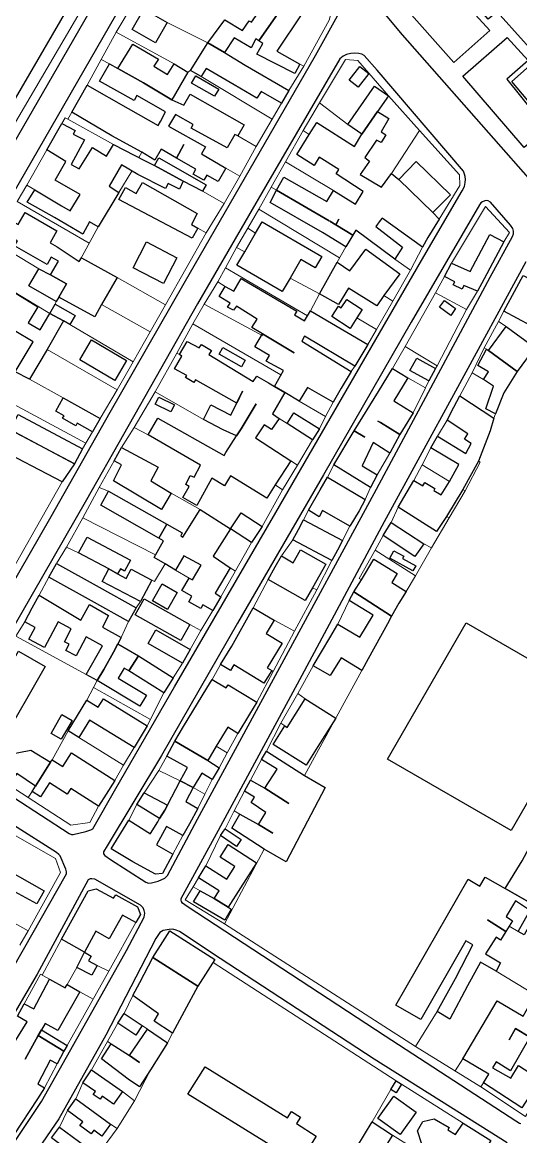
# Model space of a CAD drawing. Header units: metres. Extents: x -1319 to 2200, y -1209 to 1268.
# Drawn here: x -383 to -230.5, y 431.6 to 772.7 of the extents above; entities that cross this region are included whole.
import ezdxf

# ---------------------------------------------------------------- set-up
doc = ezdxf.new("R2010")
doc.units = ezdxf.units.M
for name, color, linetype, lineweight, true_color in [('CLADIRI_CONTUR', 7, 'Continuous', 25, 0x4b5962), ('PARCELE_CONTUR', 7, 'Continuous', 13, 0xb58c63), ('PAVAJ', 7, 'Continuous', 25, 0xd1d6d2), ('STRAZI', 7, 'Continuous', 25, 0xc4cccb)]:
    doc.layers.add(name, color=color, linetype=linetype, lineweight=lineweight, true_color=true_color)

msp = doc.modelspace()

# ---------------------------------------------------------------- linework, layer by layer
at = {"layer": 'CLADIRI_CONTUR'}
for points in [[(-250.88, 785.72), (-257.86, 794.26), (-262.67, 790.32), (-269.51, 798.69), (-256.31, 809.48), (-242.49, 792.58), (-242.49, 792.58), (-237.4, 786.81), (-234.99, 788.84), (-221.7, 774.13), (-210.48, 761.02), (-226.67, 746.85), (-233.2, 754.56), (-225.1, 761.78), (-229.59, 766.94), (-237.7, 775.89), (-240.41, 773.64), (-250.88, 785.72)], [(-386.77, 784.7), (-388.23, 787.49), (-387.59, 790.74), (-385.13, 792.64), (-382.04, 792.83), (-378.06, 790.52), (-376.17, 793.77), (-363.62, 786.47), (-388.46, 743.78), (-400.96, 751.05), (-399.32, 753.87), (-403.1, 756.07), (-404.63, 758.78), (-404.03, 762.15), (-401.83, 763.97), (-398.42, 764.11), (-394.13, 761.62), (-382.23, 782.07), (-386.77, 784.7)], [(-297.41, 775.29), (-305.08, 763.83), (-298.08, 759.9), (-299.63, 756.98), (-311.18, 762.93), (-309.36, 766.24), (-310.61, 766.98), (-298.95, 783.76), (-295.01, 788.11), (-289.44, 781.48), (-293.1, 778.25), (-295.22, 780.86), (-298.79, 776.33), (-297.41, 775.29)], [(-318.15, 767.95), (-321.16, 763.5), (-326.16, 766.45), (-321.01, 773.48), (-315.59, 770.16), (-313.57, 773.15), (-312.87, 772.69), (-303.11, 786.67), (-298.95, 783.76), (-310.61, 766.98), (-311.56, 767.59), (-312.98, 764.86), (-318.15, 767.95)], [(-342.2, 766.45), (-349.32, 770.5), (-345.79, 776.71), (-338.67, 772.65), (-342.2, 766.45)], [(-345.93, 754.16), (-353.73, 758.57), (-349.15, 766), (-341.27, 761.41), (-342.69, 759.29), (-342.69, 759.29), (-338.51, 756.68), (-336.54, 759.94), (-332.33, 757.4), (-337.22, 748.97), (-345.93, 754.16)], [(-303.69, 747.98), (-309.85, 751.53), (-311.2, 749.52), (-318.13, 753.58), (-318.13, 753.58), (-326.73, 758.54), (-328.28, 756.15), (-331.5, 757.97), (-326.16, 766.45), (-321.16, 763.5), (-314.8, 759.54), (-301.4, 751.78), (-303.69, 747.98)], [(-315.09, 741.34), (-317.05, 737.9), (-317.92, 738.39), (-320.25, 734.3), (-331.31, 740.32), (-330.74, 741.42), (-336.13, 744.5), (-338.25, 740.89), (-326.91, 734.58), (-328.19, 732.42), (-320.7, 728.04), (-323.01, 723.99), (-326.54, 725.88), (-327.4, 724.4), (-330.69, 726.22), (-329.92, 727.75), (-335.84, 731.16), (-340.48, 733.82), (-342.42, 730.53), (-346.43, 732.95), (-355.59, 737.93), (-367.86, 745.15), (-363.16, 753.44), (-350.62, 746.29), (-350.62, 746.29), (-341.4, 741.15), (-340.71, 742.35), (-339.15, 745.28), (-347.97, 750.26), (-348.77, 748.78), (-359.34, 754.64), (-356.32, 760.01), (-353.73, 758.57), (-345.93, 754.16), (-337.22, 748.97), (-333.56, 747.29), (-331.6, 750.74), (-315.09, 741.34)], [(-279.69, 759.19), (-276.94, 757.02), (-280.24, 752.83), (-282.99, 755.01), (-279.69, 759.19)], [(-331.2, 754.1), (-329.93, 756.3), (-322.88, 752.25), (-324.15, 750.04), (-331.2, 754.1)], [(-275.26, 753.2), (-270.95, 750.23), (-274.28, 745.4), (-279.05, 738.45), (-283.37, 741.42), (-275.26, 753.2)], [(-271.75, 738.25), (-273.16, 735.86), (-274.64, 736.66), (-278.13, 731.32), (-276.76, 730.22), (-279.6, 726.13), (-273.05, 722.19), (-270.02, 726.43), (-267.75, 724.63), (-257.33, 714.48), (-255.44, 712.47), (-258.92, 706.87), (-258.92, 706.87), (-260.55, 703.88), (-272.91, 712.79), (-273.46, 712.06), (-274.84, 710.15), (-266.62, 703.9), (-269.03, 700.21), (-280.98, 709.12), (-280.98, 709.12), (-281.86, 707.55), (-287.08, 710.73), (-286.12, 712.46), (-287.08, 710.73), (-288.91, 711.82), (-287.08, 710.73), (-281.86, 707.55), (-284.03, 703.97), (-291.17, 708.35), (-307.19, 717.55), (-305.22, 721.37), (-302.95, 725.31), (-289.83, 717.85), (-287.73, 721.2), (-281.06, 717.04), (-278.69, 720.94), (-286.95, 726.32), (-286.15, 727.62), (-292.1, 731.41), (-293.73, 728.91), (-298.99, 732.24), (-295.24, 738.38), (-292.84, 741.98), (-281.34, 734.71), (-279.05, 738.45), (-274.28, 745.4), (-270.82, 743.21), (-273.23, 739.13), (-271.75, 738.25)], [(-339.21, 721.81), (-347.58, 726.09), (-347.58, 726.09), (-352.64, 729.07), (-356.43, 722.5), (-353.44, 720.57), (-359.72, 710.12), (-362.36, 711.61), (-364.47, 707.83), (-373.1, 712.98), (-373.1, 712.98), (-381.43, 717.64), (-379.13, 721.39), (-370.99, 716.53), (-368.36, 715.04), (-365.29, 720.04), (-372.9, 724.43), (-369.7, 730.09), (-375.44, 733.64), (-370.9, 741.77), (-366.77, 739.58), (-367.37, 738.48), (-363.93, 736.7), (-368.02, 729.19), (-365.52, 727.88), (-361.47, 734.39), (-357.21, 731.73), (-355.06, 735.27), (-345.33, 730.31), (-342.54, 728.83), (-333.75, 724.12), (-334.89, 721.62), (-338.33, 723.36), (-339.21, 721.81)], [(-333.55, 735.3), (-333.55, 735.3), (-335.84, 731.16), (-333.55, 735.3)], [(-341.18, 731.21), (-326.67, 722.93), (-327.88, 720.99), (-333.75, 724.12), (-342.54, 728.83), (-341.18, 731.21)], [(-252.02, 719.93), (-257.33, 714.48), (-267.75, 724.63), (-262.43, 730.08), (-252.02, 719.93)], [(-329.27, 709.7), (-331.05, 706.63), (-353.4, 718.45), (-351.43, 722.14), (-348.13, 720.3), (-346.2, 723.67), (-329.46, 714.13), (-331.17, 710.8), (-329.27, 709.7)], [(-289.13, 711.94), (-289.13, 711.94), (-305.22, 721.37), (-289.13, 711.94)], [(-369.4, 692.61), (-374.31, 695.45), (-371.9, 699.54), (-374.12, 700.83), (-374.12, 700.83), (-375.39, 698.6), (-385.33, 704.28), (-384.46, 705.8), (-388.26, 707.97), (-386.05, 711.82), (-384.21, 710.77), (-382.11, 714.45), (-372.37, 708.88), (-374.48, 705.2), (-372.32, 703.97), (-365.58, 699.5), (-364.9, 700.57), (-353.94, 694.59), (-358.75, 686.37), (-360.79, 682.6), (-371.8, 688.57), (-369.4, 692.61)], [(-293.35, 697.51), (-297.77, 700.07), (-301.07, 694.39), (-303.45, 690.28), (-317.32, 698.33), (-314.94, 702.44), (-311.64, 708.12), (-309.59, 711.66), (-291.29, 701.05), (-293.35, 697.51)], [(-248.38, 691.04), (-251.15, 692.31), (-250.68, 693.31), (-253.79, 694.88), (-251.68, 698.99), (-245.93, 696.38), (-239.92, 707.76), (-235.69, 705.52), (-241.7, 694.14), (-243.74, 690.37), (-247.85, 692.12), (-248.38, 691.04)], [(-339.75, 692.73), (-349.1, 697.58), (-345.02, 705.46), (-335.66, 700.61), (-339.75, 692.73)], [(-283.21, 691.37), (-286.28, 686.29), (-292, 689.55), (-286.69, 699.25), (-282.74, 696.65), (-277.91, 703.3), (-267.49, 695.72), (-272.33, 689.08), (-274.54, 685.95), (-283.21, 691.37)], [(-372.62, 687.2), (-380.95, 692.01), (-377.88, 697.29), (-374.31, 695.45), (-369.4, 692.61), (-371.8, 688.57), (-372.62, 687.2)], [(-391.36, 681.88), (-399.18, 685.92), (-398.71, 686.77), (-401.74, 688.58), (-399.69, 691.73), (-398.06, 690.73), (-396.02, 694.12), (-392.13, 691.85), (-391.07, 693.42), (-378.23, 685.62), (-381.21, 680.68), (-377.48, 678.59), (-374.58, 683.59), (-370.41, 681.28), (-375.36, 672.58), (-380.72, 663.45), (-385.12, 665.72), (-379.65, 674.87), (-391.36, 681.88), (-389.43, 685.4), (-391.36, 681.88)], [(-296.59, 676.62), (-297.49, 675.1), (-282.41, 665.85), (-285.4, 660.7), (-287.84, 656.48), (-295.74, 660.95), (-298.24, 656.72), (-302.69, 659.37), (-305.85, 661.23), (-303.06, 666.15), (-308.36, 668.96), (-307.33, 670.7), (-311.8, 673.33), (-309.51, 677.35), (-312.74, 679.32), (-311.12, 681.84), (-317.46, 685.78), (-318.38, 684.55), (-320.16, 685.55), (-319.4, 686.78), (-322.72, 688.75), (-320.94, 691.88), (-318.26, 690.43), (-316.01, 694.29), (-299.02, 684.3), (-299.7, 683.18), (-296.63, 681.31), (-294.76, 684.43), (-277.3, 674.05), (-281.21, 667.47), (-296.59, 676.62)], [(-227.31, 679.77), (-235.63, 684.24), (-229.71, 695.25), (-221.39, 690.78), (-227.31, 679.77)], [(-372.91, 686.39), (-366.82, 682.92), (-368.41, 680.18), (-370.41, 681.28), (-374.58, 683.59), (-372.91, 686.39)], [(-283.72, 687.86), (-279.01, 684.78), (-280.6, 682.2), (-282.65, 679.01), (-288.26, 682.62), (-286.2, 685.81), (-285.37, 685.27), (-283.72, 687.86)], [(-251.92, 683.01), (-255.37, 685.47), (-253.85, 687.6), (-250.4, 685.15), (-251.92, 683.01)], [(-226.22, 673.21), (-231.56, 665.87), (-240.31, 672.23), (-234.97, 679.57), (-226.22, 673.21)], [(-354.64, 663.11), (-365.4, 669.39), (-361.83, 675.51), (-351.07, 669.22), (-354.64, 663.11)], [(-301.85, 672.76), (-299.81, 671.55), (-301.85, 672.76), (-309.51, 677.35), (-301.85, 672.76)], [(-333.08, 663.94), (-332.68, 664.58), (-336.38, 666.67), (-334.18, 670.55), (-334.92, 670.99), (-332.55, 675.02), (-328.87, 673.03), (-328.13, 674.09), (-325.12, 672.29), (-325.95, 671.01), (-312.29, 662.78), (-311.18, 664.41), (-307.69, 662.4), (-305.85, 661.23), (-302.69, 659.37), (-306.4, 652.9), (-304.37, 651.48), (-306.76, 648.04), (-308.95, 649.53), (-311.62, 645.48), (-300.85, 638.45), (-305.61, 631.14), (-305.61, 631.14), (-308.17, 627.05), (-319.25, 633.9), (-321.06, 630.84), (-324.97, 633.19), (-329.53, 624.82), (-333.81, 627.28), (-331.93, 630.64), (-332.98, 631.25), (-331.58, 634.02), (-330.37, 633.46), (-328.42, 637.19), (-344.51, 646.46), (-341.48, 651.53), (-321.24, 640.08), (-320.74, 641.01), (-317.42, 646.14), (-315.98, 648.32), (-311.44, 655.97), (-315.98, 648.32), (-317.42, 646.14), (-321.47, 647.96), (-321.47, 647.96), (-327.57, 651.1), (-325.25, 655.6), (-319.15, 652.46), (-315.6, 659.81), (-317.38, 656.13), (-329.98, 663.23), (-330.53, 662.43), (-333.08, 663.94)], [(-314.75, 669.3), (-315.91, 667.26), (-322.77, 671.16), (-321.6, 673.2), (-314.75, 669.3)], [(-241.12, 654.44), (-238.77, 661.35), (-241.86, 663.38), (-240.35, 665.69), (-243.6, 667.7), (-240.97, 672.7), (-240.31, 672.23), (-231.56, 665.87), (-235.69, 659.33), (-238.24, 652.89), (-241.12, 654.44)], [(-256.56, 666.74), (-258.62, 662.96), (-264.38, 666.11), (-262.31, 669.89), (-256.56, 666.74)], [(-267.47, 646.53), (-270.57, 640.79), (-275.59, 644.05), (-275.59, 644.05), (-279, 636.96), (-274.38, 634.16), (-276.42, 630.35), (-287.67, 637.23), (-281.4, 647.7), (-274.04, 659.71), (-269.71, 666.77), (-265.01, 663.89), (-269.34, 656.83), (-263.4, 653.19), (-267.47, 646.53)], [(-410.77, 642.48), (-410.77, 642.48), (-408.99, 645.4), (-404.48, 642.56), (-403.65, 643.96), (-399.22, 641.31), (-397.82, 643.85), (-416.98, 654.19), (-414.73, 658.14), (-416.33, 659.02), (-414.04, 663.18), (-393.55, 651.93), (-388.22, 648.87), (-386.73, 648.05), (-367, 637.53), (-370.78, 632.01), (-391.58, 642.82), (-400.53, 626.64), (-405.81, 629.66), (-403.7, 633.49), (-414.04, 639.21), (-411.76, 643.04), (-410.77, 642.48)], [(-253.18, 621.46), (-256.23, 616.86), (-267.95, 624.28), (-265.24, 629.04), (-263.19, 632.48), (-260.42, 630.86), (-259.86, 631.82), (-256.74, 630.03), (-257.11, 629.41), (-254.78, 628.06), (-252.29, 632.2), (-249.41, 637.31), (-257.98, 642.45), (-255.94, 646.06), (-247.25, 640.68), (-245.62, 643.75), (-247.67, 645.08), (-246.72, 646.78), (-253.04, 650.95), (-250.97, 654.9), (-249.12, 658.37), (-238.74, 651.56), (-239.84, 647.66), (-243.39, 638.35), (-248.2, 629.74), (-253.18, 621.46)], [(-361.48, 647.32), (-366.21, 649.99), (-366.64, 649.24), (-370.62, 651.5), (-370.17, 652.29), (-372.71, 653.73), (-370.42, 657.77), (-359.14, 651.45), (-361.48, 647.32)], [(-337.54, 653.44), (-342.32, 655.84), (-341.22, 658.01), (-336.45, 655.61), (-337.54, 653.44)], [(-367, 637.53), (-386.68, 648.02), (-384.19, 652.68), (-364.52, 642.19), (-367, 637.53)], [(-292.09, 648.27), (-294.17, 644.96), (-301.98, 649.89), (-299.89, 653.2), (-292.09, 648.27)], [(-273.42, 650.17), (-274.21, 650.66), (-273.42, 650.17), (-267.47, 646.53), (-273.42, 650.17)], [(-278.2, 645.74), (-278.2, 645.74), (-281.4, 647.7), (-278.2, 645.74)], [(-337.43, 628.57), (-340.42, 623.54), (-355.09, 632.32), (-352.61, 637.25), (-354.83, 638.48), (-352.58, 642.61), (-341.4, 636.51), (-343.66, 632.38), (-337.43, 628.57)], [(-282.75, 618.52), (-291.12, 623.25), (-292.18, 621.32), (-295.43, 623.4), (-291.84, 629.65), (-289.56, 633.44), (-278.09, 626.66), (-279.94, 623.21), (-282.75, 618.52)], [(-338.79, 619.05), (-341.18, 614.85), (-358.98, 624.96), (-356.59, 629.16), (-338.79, 619.05)], [(-323.94, 597.99), (-322.2, 596.82), (-324.72, 592.69), (-327.7, 594.41), (-328.3, 593.29), (-332.05, 595.32), (-331.06, 597.1), (-334.21, 598.81), (-331.88, 602.61), (-330.91, 602.02), (-328.28, 606.55), (-333.58, 609.37), (-336.08, 605), (-339.24, 606.93), (-339.24, 606.93), (-342.66, 608.91), (-339.74, 613.99), (-341.18, 614.85), (-338.79, 619.05), (-334.02, 616.45), (-334.51, 615.55), (-333.88, 615.13), (-328.53, 623.59), (-319.25, 617.72), (-324.6, 609.26), (-319.36, 605.76), (-323.94, 597.99)], [(-312.81, 613.48), (-319.25, 617.72), (-316.04, 622.59), (-309.6, 618.35), (-312.81, 613.48)], [(-288.26, 607.97), (-300.18, 614.31), (-298.51, 617.45), (-296.91, 620.47), (-284.98, 614.13), (-286.59, 611.11), (-288.26, 607.97)], [(-272.53, 615.59), (-270.11, 619.65), (-260.15, 613.13), (-262.87, 609.23), (-272.53, 615.59)], [(-353.8, 603.89), (-356.45, 605.44), (-365.75, 610.35), (-363.17, 615.16), (-349.91, 608.04), (-351.66, 604.74), (-352.94, 605.42), (-353.8, 603.89)], [(-296.48, 595.71), (-307.8, 602.15), (-305.56, 606.08), (-303.7, 609.37), (-300.09, 607.31), (-297.87, 611.21), (-290.15, 606.83), (-294.24, 599.64), (-296.48, 595.71)], [(-266.69, 608.59), (-262.6, 606.35), (-263.45, 604.79), (-270.58, 608.68), (-269.33, 610.98), (-266.29, 609.33), (-266.69, 608.59)], [(-267.8, 594.88), (-270.07, 590.98), (-281.51, 598.36), (-279.2, 602.07), (-275.41, 608.43), (-268.33, 603.97), (-269.88, 601.2), (-265.49, 598.51), (-267.8, 594.88)], [(-359.48, 599.86), (-348.13, 593.54), (-350.46, 589.35), (-361.81, 595.68), (-374.8, 602.91), (-372.47, 607.09), (-359.48, 599.86)], [(-346.84, 595.4), (-358.49, 601.59), (-356.45, 605.44), (-353.8, 603.89), (-351.2, 602.43), (-349.65, 605.33), (-343.34, 601.97), (-346.84, 595.4)], [(-338.52, 593.01), (-343.11, 595.62), (-340.14, 600.83), (-335.56, 598.22), (-338.52, 593.01)], [(-358.47, 587.55), (-352.76, 584.4), (-353.74, 582.43), (-355.03, 579.93), (-358, 574.61), (-360.02, 571.27), (-363.43, 573.04), (-358.47, 581.85), (-363.44, 584.59), (-366.52, 578.76), (-369.68, 580.43), (-368.66, 582.36), (-370.08, 583.11), (-368.02, 587.02), (-371.96, 589.18), (-376.19, 581.34), (-380.97, 583.92), (-379.03, 587.52), (-382.24, 589.25), (-379.95, 593.49), (-377.79, 597.34), (-365.01, 589.69), (-362.43, 594.5), (-356.58, 591.11), (-358.47, 587.55)], [(-279.14, 574.31), (-285.43, 578.14), (-288.83, 572.8), (-293.99, 575.79), (-288.85, 584.31), (-286.43, 588.48), (-279.69, 584.54), (-275.6, 591.24), (-283.02, 595.71), (-281.51, 598.36), (-270.07, 590.98), (-271.28, 588.63), (-277.11, 577.87), (-279.14, 574.31)], [(-334.5, 583.54), (-348.44, 591.35), (-345.7, 596.25), (-331.75, 588.44), (-334.5, 583.54)], [(-319.29, 574.3), (-322.35, 576.18), (-318.9, 581.8), (-312.36, 593.49), (-305.94, 589.69), (-308.4, 585.68), (-303.5, 582.67), (-308.1, 575.17), (-306.68, 574.3), (-309.07, 570.41), (-318.23, 576.04), (-319.29, 574.3)], [(-334, 576.55), (-344.49, 582.54), (-342.09, 586.73), (-331.6, 580.75), (-334, 576.55)], [(-209.31, 567.06), (-233.4, 525.33), (-271.27, 547.19), (-247.18, 588.92), (-209.31, 567.06)], [(-375.98, 575.55), (-389.69, 551.46), (-397.86, 556.11), (-384.15, 580.2), (-375.98, 575.55)], [(-353.59, 571.96), (-344.97, 566.74), (-346.99, 563.39), (-360.02, 571.27), (-358, 574.61), (-355.03, 579.93), (-353.74, 582.43), (-347.47, 578.78), (-350.34, 574.24), (-351.79, 575.01), (-353.59, 571.96)], [(-350.34, 574.24), (-347.47, 578.78), (-336.79, 572.04), (-339.66, 567.5), (-350.34, 574.24)], [(-313.48, 560.93), (-317.05, 555.08), (-320.11, 556.95), (-323.67, 551.12), (-323.67, 551.12), (-326.21, 546.73), (-336.26, 552.73), (-333.64, 557.21), (-326.51, 568.89), (-324.88, 571.56), (-320.62, 568.96), (-320.02, 569.93), (-311.26, 564.58), (-313.48, 560.93)], [(-348.79, 550.79), (-362.43, 559.16), (-365.7, 553.84), (-368.98, 555.85), (-363.22, 565.23), (-359.74, 563.1), (-358.16, 565.67), (-344.72, 557.42), (-346.3, 554.84), (-348.79, 550.79)], [(-296.45, 565.64), (-287.09, 559.77), (-292.57, 551.04), (-296.12, 545.37), (-306.2, 551.69), (-302.64, 557.36), (-301.92, 556.91), (-296.45, 565.64)], [(-374.18, 555.05), (-370.89, 560.84), (-367.73, 559.05), (-371.03, 553.25), (-374.18, 555.05)], [(-390.97, 547.86), (-380.31, 549.96), (-374.32, 546.23), (-378.94, 538.96), (-384.63, 542.84), (-387, 539.24), (-393.35, 543.43), (-401.35, 549.07), (-403.13, 553.42), (-402.48, 554.71), (-390.97, 547.86)], [(-338.8, 548.13), (-336.26, 552.73), (-326.21, 546.73), (-322.76, 544.51), (-324.86, 540.97), (-328.08, 542.87), (-330.66, 538.47), (-334.63, 540.52), (-332.47, 544.63), (-338.8, 548.13)], [(-308.47, 530.89), (-312.93, 533.9), (-311.91, 535.51), (-314.97, 537.42), (-313.13, 540.74), (-308.73, 538.31), (-304.97, 544.11), (-309.76, 547.08), (-308.26, 549.6), (-296.67, 542.16), (-296.67, 542.16), (-290.27, 538.48), (-302.28, 515.72), (-308.98, 519.62), (-318.87, 526.02), (-316.37, 530.3), (-310.73, 527.2), (-306.29, 524.54), (-310.73, 527.2), (-308.47, 530.89)], [(-357.28, 536.48), (-359.65, 532.75), (-368.17, 538.16), (-369.22, 536.51), (-374.64, 539.96), (-377.37, 535.67), (-379.96, 537.32), (-378.94, 538.96), (-374.32, 546.23), (-373.82, 546.98), (-370.57, 544.92), (-367.92, 549.1), (-354.62, 540.66), (-357.28, 536.48)], [(-342.25, 511.99), (-349.2, 515.76), (-349.2, 515.76), (-355.75, 519.73), (-350.41, 528.53), (-343.79, 524.37), (-343.74, 524.44), (-341.51, 528), (-340.98, 528.97), (-339.39, 531.54), (-338.57, 533.09), (-334.63, 540.52), (-330.66, 538.47), (-332.95, 534.19), (-329.31, 532.03), (-331.77, 527.34), (-333.81, 523.82), (-338.9, 526.59), (-341.93, 520.95), (-336.93, 518.07), (-340.07, 512.17), (-342.25, 511.99)], [(-340.98, 528.97), (-347.95, 533.28), (-345.71, 536.92), (-338.57, 533.09), (-339.39, 531.54), (-340.98, 528.97)], [(-301.45, 533.6), (-301.45, 533.6), (-308.73, 538.31), (-301.45, 533.6)], [(-389.74, 509.07), (-393.63, 502.84), (-397.92, 505.4), (-394.5, 511.68), (-399.76, 514.75), (-394.88, 523.39), (-393.67, 522.7), (-391.16, 527.32), (-387.26, 525.05), (-392.22, 515.87), (-376.26, 506.85), (-378.53, 502.95), (-389.74, 509.07)], [(-322.33, 523.79), (-320.94, 525.87), (-316.03, 522.59), (-317.43, 520.5), (-322.33, 523.79)], [(-227.39, 503.09), (-235.23, 507.56), (-230.05, 516.08), (-230.05, 516.08), (-223.36, 528.6), (-216.79, 524.68), (-219, 520.91), (-221.67, 522.52), (-224.36, 518.09), (-223.04, 517.22), (-225.31, 513.28), (-222.55, 511.5), (-227.39, 503.09)], [(-326.78, 514.52), (-320.42, 510.47), (-317.94, 514.36), (-322.4, 517.2), (-319.97, 521.02), (-311.29, 515.49), (-316.21, 507.78), (-320, 501.84), (-324.25, 504.55), (-322.78, 506.86), (-329.1, 510.88), (-326.78, 514.52)], [(-362.8, 506.9), (-360.38, 507.54), (-355.02, 504.64), (-354.37, 505.66), (-347.75, 502.01), (-346.84, 499.62), (-348.2, 497.24), (-352.29, 499.47), (-356.42, 492.24), (-360.49, 494.51), (-363.96, 488.13), (-371, 492.05), (-362.8, 506.9)], [(-320.98, 497.92), (-330.58, 503.48), (-328.57, 506.85), (-324.25, 504.55), (-320, 501.84), (-319.11, 501.27), (-320.98, 497.92)], [(-240.69, 498.05), (-240.69, 498.05), (-240.69, 498.05), (-235.03, 494.45), (-240.69, 498.05)], [(-228.03, 500.26), (-226.18, 499.23), (-229.44, 493.39), (-231.28, 494.42), (-228.03, 500.26)], [(-343.07, 486.45), (-339.98, 491.3), (-337.85, 494.66), (-324.02, 485.88), (-326.16, 482.51), (-329.25, 477.66), (-343.07, 486.45)], [(-362.67, 485.5), (-360.02, 484.02), (-361.65, 481.1), (-366.27, 483.45), (-363.96, 488.13), (-361.87, 486.9), (-362.67, 485.5)], [(-333.47, 469.94), (-337.05, 463.29), (-342.65, 467.04), (-341.35, 469.24), (-349.2, 474.88), (-347.03, 478.8), (-343.07, 486.45), (-329.25, 477.66), (-333.47, 469.94), (-333.47, 469.94)], [(-226.03, 475.02), (-221.67, 472.38), (-227.73, 462.12), (-233.59, 451.84), (-238.02, 454.55), (-238.02, 454.55), (-239.13, 452.67), (-233.5, 449.58), (-231.16, 453.47), (-224.57, 449.19), (-230.18, 440.48), (-241.84, 448.13), (-240.27, 450.76), (-248.22, 455.44), (-237.73, 473.25), (-229.78, 468.56), (-226.03, 475.02)], [(-348.27, 462.73), (-353.76, 466.36), (-351.81, 469.32), (-346.32, 465.68), (-348.27, 462.73)], [(-377.12, 464.34), (-369.26, 459.57), (-370.3, 457.85), (-378.16, 462.62), (-377.12, 464.34)], [(-350.19, 456.47), (-344.69, 464.54), (-338.51, 460.34), (-343.72, 452.06), (-347.11, 446.93), (-350.56, 449.28), (-358.7, 455.45), (-355.75, 460.04), (-350.19, 456.47), (-347.1, 454.37), (-350.19, 456.47)], [(-232.05, 464.7), (-234.04, 461.31), (-232.05, 464.7), (-227.73, 462.12), (-232.05, 464.7)], [(-355.02, 441.54), (-358.53, 444), (-359.17, 443.08), (-361.26, 444.54), (-360.61, 445.47), (-364.48, 448.17), (-361.77, 452.05), (-352.3, 445.42), (-355.02, 441.54)], [(-312.89, 400.38), (-311.18, 399.2), (-313.21, 396.21), (-314.82, 397.15), (-318.82, 391.49), (-352.33, 412.62), (-347.41, 420.76), (-321.58, 404.85), (-306.92, 428.9), (-332.37, 444.69), (-327.07, 453.03), (-301.87, 437.4), (-300.66, 439.35), (-297.81, 437.57), (-299.12, 435.66), (-293.06, 431.8), (-312.89, 400.38)], [(-266.93, 447.68), (-268.58, 445.03), (-270.22, 446.06), (-268.58, 448.71), (-266.93, 447.68)], [(-262.48, 439.18), (-267.37, 432.31), (-274.2, 437.18), (-269.32, 444.05), (-262.48, 439.18)], [(-361.09, 433.65), (-361.89, 432.54), (-365.34, 435.05), (-364.5, 436.2), (-369.17, 439.61), (-366.54, 443.22), (-355.94, 435.49), (-358.6, 431.84), (-361.09, 433.65)], [(-242.29, 415.24), (-244.3, 412.02), (-246.99, 407.89), (-254.11, 414.4), (-257.44, 417.26), (-259.77, 414.29), (-268.65, 421.11), (-263.5, 428.25), (-262.14, 427.4), (-260.74, 429.34), (-262.1, 433.46), (-260.43, 436.3), (-256.95, 437.09), (-252.33, 434.49), (-252.77, 433.69), (-250.47, 432.33), (-248.1, 435.76), (-239.6, 430.43), (-242.7, 425.42), (-246.58, 427.93), (-247.62, 426.5), (-250.62, 421.64), (-242.29, 415.24)], [(-365.46, 418.05), (-368.98, 420.58), (-366.01, 424.97), (-367.98, 426.44), (-368.69, 425.47), (-371.67, 427.65), (-370.79, 428.86), (-374.04, 431.24), (-371.62, 434.55), (-359.99, 426.03), (-362.58, 422.49), (-362.58, 422.49), (-365.46, 418.05)]]:
    msp.add_lwpolyline(points, close=True, dxfattribs=at)
for points in [[(-228.44, 501.39), (-232.07, 503.77), (-234.95, 499.07), (-233.02, 497.75), (-235.03, 494.45), (-236.63, 491.8), (-236.63, 491.8), (-238.03, 492.66), (-241.22, 487.59), (-236.64, 484.84), (-237.96, 482.31), (-242.83, 485.04), (-246.75, 477.84), (-252.13, 467.57), (-256.06, 469.92), (-250.46, 480), (-246.73, 487.24), (-245.1, 490.33), (-247.3, 491.59), (-261.08, 467.54), (-268.67, 471.89), (-246.59, 510.41), (-242.98, 508.34), (-241.4, 511.1), (-235.23, 507.56), (-235.23, 507.56), (-227.39, 503.09)], [(-388.59, 455.28), (-381.49, 466.8), (-384.48, 468.52), (-382.36, 472.29), (-379.48, 470.75), (-374.69, 479.82), (-369.82, 477.2), (-369.26, 478.19), (-365.4, 476.01), (-372.11, 464.12), (-375.96, 466.3), (-377.12, 464.34), (-377.12, 464.34), (-377.12, 464.34), (-378.16, 462.62), (-382.14, 455.33), (-378.16, 462.62), (-370.3, 457.85), (-372.31, 453.96), (-374.45, 455.06), (-378.2, 447.78), (-376.19, 446.61), (-378.31, 443.24), (-385.53, 432.24)], [(-280.62, 428.4), (-275.91, 436.19), (-269.67, 432.15), (-274.48, 424.5)]]:
    msp.add_lwpolyline(points, dxfattribs=at)
at = {"layer": 'PARCELE_CONTUR'}
for points in [[(-389.2, 734.96), (-346.89, 807.37), (-356.32, 813.01)], [(-289.44, 781.48), (-287.63, 778.57), (-289.13, 773.32), (-296.88, 759.25)], [(-348.92, 778.54), (-354.21, 769.7), (-336.54, 759.94)], [(-338.67, 772.65), (-326.16, 766.45)], [(-354.21, 769.7), (-358.84, 761.27), (-356.32, 760.01)], [(-358.84, 761.27), (-363.16, 753.44)], [(-270.95, 750.23), (-280.28, 761.01), (-284.07, 761.32), (-292.09, 748.08), (-283.37, 741.42)], [(-332.33, 757.4), (-331.5, 757.97)], [(-298.08, 759.9), (-296.88, 759.25), (-301.4, 751.78)], [(-328.28, 756.15), (-306.51, 743.09)], [(-303.69, 747.98), (-311.4, 734.65)], [(-295.24, 738.38), (-297.04, 739.57), (-292.09, 748.08)], [(-270.95, 750.23), (-261.43, 739.56)], [(-355.06, 735.27), (-369.07, 743.03), (-367.86, 745.15)], [(-369.07, 743.03), (-369.9, 743.45), (-370.9, 741.77)], [(-317.05, 737.9), (-311.4, 734.65), (-316.45, 725.57)], [(-287.73, 721.2), (-302.4, 730.02), (-297.04, 739.57)], [(-270.02, 726.43), (-261.43, 739.56), (-249.21, 725.98), (-249.11, 722.7), (-255.44, 712.47)], [(-375.44, 733.64), (-381.55, 722.88), (-379.13, 721.39)], [(-346.43, 732.95), (-347.29, 731.31)], [(-305.22, 721.37), (-306.8, 722.22), (-302.4, 730.02)], [(-353.44, 720.57), (-349.41, 727.17)], [(-320.7, 728.04), (-316.45, 725.57), (-321.19, 717.21)], [(-381.55, 722.88), (-384.55, 717.87), (-362.48, 705.08)], [(-327.88, 720.99), (-321.19, 717.21), (-326.69, 708.3)], [(-306.8, 722.22), (-310.6, 715.53), (-285.9, 700.65)], [(-251.68, 698.99), (-241.31, 716.3), (-233.94, 708.32), (-235.69, 705.52)], [(-310.6, 715.53), (-314, 709.64), (-311.64, 708.12)], [(-387.76, 712.61), (-391.79, 705.65), (-377.88, 697.29)], [(-365.24, 700.04), (-359.72, 710.12)], [(-329.27, 709.7), (-326.69, 708.3), (-339.11, 686.26)], [(-314, 709.64), (-317.43, 703.73), (-314.94, 702.44)], [(-317.43, 703.73), (-320.78, 697.53), (-295.69, 682.87)], [(-284.03, 703.97), (-286.69, 699.25)], [(-260.55, 703.88), (-264.22, 696.87)], [(-269.03, 700.21), (-264.22, 696.87), (-269.59, 687.35)], [(-320.78, 697.53), (-323.14, 693.3), (-320.94, 691.88)], [(-393.5, 694.98), (-374.58, 683.59)], [(-353.94, 694.59), (-339.11, 686.26), (-343.89, 678)], [(-309.35, 676.72), (-327.34, 686.44), (-323.14, 693.3)], [(-301.07, 694.39), (-292, 689.55)], [(-253.79, 694.88), (-256.6, 689.89), (-247.04, 684.75), (-243.74, 690.37)], [(-292, 689.55), (-294.76, 684.43)], [(-272.33, 689.08), (-269.59, 687.35), (-274.66, 678.7)], [(-256.6, 689.89), (-265.86, 673.44), (-256.06, 667.59), (-247.04, 684.75)], [(-372.62, 687.2), (-372.91, 686.39)], [(-358.75, 686.37), (-343.89, 678), (-349.01, 668.78)], [(-327.34, 686.44), (-330.75, 680.37), (-303.83, 664.78)], [(-280.6, 682.2), (-274.66, 678.7), (-277.3, 674.05)], [(-235.63, 684.24), (-237.3, 681.14)], [(-368.41, 680.18), (-349.01, 668.78), (-353.9, 660.18)], [(-330.75, 680.37), (-335.7, 671.39), (-334.92, 670.99)], [(-241.66, 673.08), (-237.3, 681.14), (-234.97, 679.57)], [(-375.36, 672.58), (-353.9, 660.18), (-359.14, 651.45)], [(-265.86, 673.44), (-269.71, 666.77)], [(-240.97, 672.7), (-241.66, 673.08), (-245.3, 665.45)], [(-335.7, 671.39), (-342.35, 659.65), (-327.57, 651.1)], [(-281.21, 667.47), (-282.41, 665.85)], [(-256.06, 667.59), (-256.56, 666.74)], [(-241.86, 663.38), (-245.3, 665.45), (-249.12, 658.37)], [(-380.72, 663.45), (-370.42, 657.77)], [(-265.01, 663.89), (-259.66, 660.82), (-258.62, 662.96)], [(-342.35, 659.65), (-348.7, 648.66), (-344.51, 646.46)], [(-259.66, 660.82), (-263.4, 653.19)], [(-389.47, 657.91), (-363.53, 643.87), (-361.48, 647.32)], [(-298.24, 656.72), (-290.22, 652.08), (-292.09, 648.27)], [(-287.84, 656.48), (-290.22, 652.08)], [(-304.37, 651.48), (-301.98, 649.89)], [(-238.24, 652.89), (-238.74, 651.56)], [(-348.7, 648.66), (-352.58, 642.61)], [(-253.04, 650.95), (-255.94, 646.06)], [(-294.17, 644.96), (-298.75, 637.2)], [(-363.53, 643.87), (-364.52, 642.19)], [(-257.98, 642.45), (-260.59, 637.27)], [(-354.83, 638.48), (-359.48, 630.37), (-356.59, 629.16)], [(-300.85, 638.45), (-298.75, 637.2), (-303.33, 629.62)], [(-270.57, 640.79), (-274.38, 634.16)], [(-243.39, 638.35), (-242.86, 638.1), (-247.5, 629.26)], [(-287.67, 637.23), (-289.56, 633.44)], [(-252.29, 632.2), (-260.59, 637.27), (-263.19, 632.48)], [(-370.78, 632.01), (-410.59, 561.97)], [(-305.61, 631.14), (-303.33, 629.62), (-309.6, 618.35)], [(-359.48, 630.37), (-364.48, 621.02), (-342.18, 609.74)], [(-337.43, 628.57), (-328.53, 623.59)], [(-276.42, 630.35), (-278.09, 626.66)], [(-252.43, 621.01), (-247.5, 629.26), (-248.2, 629.74)], [(-267.95, 624.28), (-270.11, 619.65)], [(-364.48, 621.02), (-369.42, 612.1), (-365.75, 610.35)], [(-295.43, 623.4), (-296.91, 620.47)], [(-253.18, 621.46), (-252.43, 621.01), (-257.75, 611.85)], [(-282.75, 618.52), (-284.98, 614.13)], [(-303.7, 609.37), (-300.18, 614.31)], [(-272.53, 615.59), (-275.02, 611.1), (-262.73, 603.25), (-257.75, 611.85), (-260.15, 613.13)], [(-369.42, 612.1), (-372.47, 607.09)], [(-312.81, 613.48), (-322.2, 596.82)], [(-275.02, 611.1), (-279.95, 602.5), (-279.2, 602.07)], [(-294.24, 599.64), (-292.9, 598.99), (-288.26, 607.97)], [(-339.24, 606.93), (-342.54, 601.57), (-343.34, 601.97)], [(-336.08, 605), (-331.88, 602.61)], [(-319.36, 605.76), (-317.76, 604.7)], [(-374.8, 602.91), (-377.79, 597.34)], [(-307.8, 602.15), (-312.36, 593.49)], [(-262.73, 603.25), (-265.49, 598.51)], [(-292.9, 598.99), (-299.67, 586.34), (-305.94, 589.69)], [(-346.84, 595.4), (-348.13, 593.54)], [(-286.43, 588.48), (-283.02, 595.71)], [(-328.34, 586.55), (-324.72, 592.69)], [(-363.43, 573.04), (-384.91, 584.78), (-382.24, 589.25)], [(-350.46, 589.35), (-352.76, 584.4)], [(-331.75, 588.44), (-328.34, 586.55), (-331.6, 580.75)], [(-306.68, 574.3), (-306.22, 574.05), (-299.67, 586.34)], [(-334, 576.55), (-336.79, 572.04)], [(-322.35, 576.18), (-324.88, 571.56)], [(-306.22, 574.05), (-311.26, 564.58)], [(-293.99, 575.79), (-298.66, 567.28), (-296.45, 565.64)], [(-296.67, 542.16), (-279.14, 574.31)], [(-360.02, 571.27), (-363.22, 565.23)], [(-361.14, 569.15), (-343.74, 559.36)], [(-339.66, 567.5), (-344.72, 557.42)], [(-298.66, 567.28), (-303.84, 558.2), (-302.64, 557.36)], [(-303.84, 558.2), (-308.26, 549.6)], [(-368.98, 555.85), (-373.82, 546.98)], [(-365.7, 553.84), (-351.99, 545.34), (-354.62, 540.66)], [(-323.67, 551.12), (-320.25, 549.14), (-317.05, 555.08)], [(-348.79, 550.79), (-351.99, 545.34)], [(-322.76, 544.51), (-320.25, 549.14)], [(-338.8, 548.13), (-341.15, 543.74), (-334.63, 540.52)], [(-309.76, 547.08), (-313.13, 540.74)], [(-341.15, 543.74), (-345.71, 536.92)], [(-387, 539.24), (-381.16, 535.46), (-379.96, 537.32)], [(-330.66, 538.47), (-327.09, 536.47), (-324.86, 540.97)], [(-327.09, 536.47), (-329.31, 532.03)], [(-314.97, 537.42), (-318.14, 531.41), (-316.37, 530.3)], [(-359.65, 532.75), (-362.32, 527.75), (-368.12, 526.93), (-381.16, 535.46)], [(-347.95, 533.28), (-350.41, 528.53)], [(-318.14, 531.41), (-320.94, 525.87)], [(-398.51, 504.28), (-381.15, 494.65), (-371.25, 512.46), (-372.82, 516.76), (-387.26, 525.05)], [(-333.81, 523.82), (-336.93, 518.07)], [(-322.33, 523.79), (-326.78, 514.52)], [(-308.98, 519.62), (-321.09, 496.79), (-262.67, 459.26)], [(-329.1, 510.88), (-330.7, 508.13), (-328.57, 506.85)], [(-330.7, 508.13), (-333.11, 504.1), (-321.09, 496.79)], [(-381.15, 494.65), (-383.7, 490.29)], [(-348.2, 497.24), (-356.46, 482.27), (-360.02, 484.02)], [(-231.28, 494.42), (-234.04, 496.08)], [(-371, 492.05), (-376.89, 481.05)], [(-268.58, 448.71), (-324.58, 484.99)], [(-374.69, 479.82), (-377.44, 481.35), (-382.36, 472.29)], [(-366.27, 483.45), (-369.26, 478.19)], [(-369.26, 459.57), (-356.46, 482.27)], [(-237.96, 482.31), (-226.03, 475.02)], [(-365.4, 476.01), (-361.25, 473.77)], [(-349.2, 474.88), (-351.81, 469.32)], [(-256.06, 469.92), (-262.67, 459.26), (-242.66, 446.85)], [(-353.76, 466.36), (-361.77, 452.05)], [(-346.32, 465.68), (-344.69, 464.54)], [(-355.75, 460.04), (-356.87, 460.81)], [(-337.05, 463.29), (-338.51, 460.34)], [(-372.31, 453.96), (-376.19, 446.61)], [(-248.22, 455.44), (-250.59, 451.77)], [(-241.84, 448.13), (-242.66, 446.85), (-229.02, 437.84), (-218.03, 456.82)], [(-352.3, 445.42), (-348.65, 442.65), (-343.72, 452.06)], [(-364.48, 448.17), (-366.54, 443.22)], [(-248.1, 435.76), (-266.93, 447.68)], [(-270.22, 446.06), (-275.91, 436.19)], [(-348.65, 442.65), (-353.9, 434.1), (-355.94, 435.49)], [(-369.17, 439.61), (-371.62, 434.55)], [(-359.99, 426.03), (-353.9, 434.1)], [(-269.67, 432.15), (-263.5, 428.25)]]:
    msp.add_lwpolyline(points, dxfattribs=at)
at = {"layer": 'PAVAJ'}
for points in [[(-267.15, 778.66), (-250.91, 760.4), (-239.92, 770.17), (-256.47, 788.37), (-267.15, 778.66)], [(-205.34, 754.42), (-229.46, 734.33), (-248.2, 756.18), (-234.67, 768.03), (-228.2, 761.05), (-234.75, 755.26), (-226.35, 744.84), (-209.46, 759.16), (-205.34, 754.42)]]:
    msp.add_lwpolyline(points, dxfattribs=at)
at = {"layer": 'STRAZI'}
for points in [[(-540.51, 634.97), (-513.62, 617.6), (-474.97, 592.85), (-473.96, 592.6), (-472.03, 592.77), (-469.21, 593.65), (-467.66, 594.83), (-466.23, 596.34), (-454.51, 616.64), (-436.23, 648.44), (-409.47, 694.82), (-387.49, 732.3), (-345.4, 805.45), (-332.04, 828.6), (-331.55, 829.63), (-331.43, 830.43), (-331.55, 831.33), (-332.14, 832.21), (-369.64, 875.53), (-402.62, 912.97), (-411.32, 922.97)], [(-238.84, 809.61), (-182.38, 744.32), (-133.39, 687.51), (-122, 674.36), (-121.79, 673.44), (-121.71, 672.18), (-121.83, 670.62), (-122.21, 669.61), (-123.01, 668.61), (-125.91, 666.04), (-147.88, 645.24), (-148.93, 644.49), (-150.44, 643.98), (-153.34, 643.59), (-156.56, 643.88), (-199.48, 692.53), (-266.62, 768.83), (-283.72, 789.38)], [(-350.61, 781.63), (-385.86, 720.24), (-418.08, 665.37), (-451.36, 607.48), (-460.35, 591.89), (-461.1, 590.04), (-461.19, 588.91), (-460.98, 587.14), (-460.6, 585.17), (-459.93, 583.74), (-459.38, 582.98), (-458.69, 582.33)], [(-458.69, 582.33), (-417.18, 555.73), (-416.25, 555.27), (-415.46, 555.4), (-411.63, 558.09), (-409.87, 559.47), (-374.15, 621.45), (-356.13, 653.34), (-333.4, 692.87), (-293.32, 762.53), (-286.51, 774.67)], [(-402.56, 546.45), (-368.61, 524.39), (-367.89, 524.1), (-367.37, 524.12), (-363.57, 525.04), (-362.01, 525.53), (-361.34, 525.88), (-354.34, 538.15), (-336.45, 569.33), (-305.44, 622.64), (-260.82, 699.78), (-248.38, 721.13), (-247.71, 722.47), (-247.44, 723.63), (-247.35, 724.55), (-247.44, 725.47), (-247.69, 726.21), (-248.03, 727.09), (-274.45, 758.08), (-278.38, 762.53), (-279.1, 762.95), (-279.98, 763.16), (-281.22, 763.2), (-282.48, 763.12), (-283.78, 762.89), (-284.85, 762.34), (-285.86, 761.52), (-308.61, 722.45), (-329.33, 686.57), (-363.32, 626.53), (-403.44, 556.83)], [(-355.97, 516.46), (-345.15, 509.57), (-344.37, 509.26), (-343.41, 509.29), (-341.36, 509.84), (-339.38, 510.76), (-338.53, 511.58), (-329.35, 528.81), (-304.23, 575.26), (-275.29, 628.5), (-239.8, 694.71), (-233.01, 707.1), (-232.74, 707.95), (-232.7, 708.77), (-232.94, 709.59), (-233.66, 710.65), (-239.73, 717.61), (-240.47, 718.02), (-240.93, 718.14), (-241.52, 718.03), (-242.21, 717.8), (-242.65, 717.47), (-243.08, 716.87), (-263.98, 680.92), (-290.82, 634.22), (-317.1, 588.83), (-340.41, 548.28), (-357.05, 520.66), (-358.14, 518.81), (-358.14, 518.2), (-357.73, 517.65), (-355.97, 516.46)], [(-230.48, 435.6), (-230.86, 435.71), (-231.98, 436.41), (-271.98, 462.42), (-332.56, 502.04), (-333.94, 503.12), (-334.25, 503.59), (-334.32, 504.07), (-334.33, 504.53), (-322.99, 525.47), (-297.32, 572.84), (-272.2, 619.93), (-250.29, 659.86), (-228.86, 699.52)], [(-420.06, 423.32), (-382.62, 488.95), (-369.43, 512.1), (-369.43, 512.69), (-369.66, 513.55), (-371.42, 517.59), (-371.8, 518.03), (-372.5, 518.57), (-385.69, 526.93)], [(-401.39, 406.14), (-377.06, 442.44), (-364, 465.59), (-351.06, 488.66), (-345.72, 498.78), (-345.51, 500), (-345.66, 500.91), (-346.02, 501.7), (-346.83, 502.46), (-360.78, 510.42), (-361.67, 510.59), (-362.25, 510.51), (-362.84, 510.21), (-378.47, 481.35), (-411.58, 424.88)], [(-234.63, 429.77), (-252.01, 440.68), (-275.37, 455.34), (-322.42, 486.18), (-334.86, 494.46), (-335.87, 494.83), (-336.92, 495.11), (-337.99, 495.07), (-339.91, 494.76), (-340.88, 494.11), (-342.1, 492.28), (-357.41, 462.68), (-371.75, 437.13), (-385.54, 417.01)]]:
    msp.add_lwpolyline(points, dxfattribs=at)

doc.saveas('drawing.dxf')
